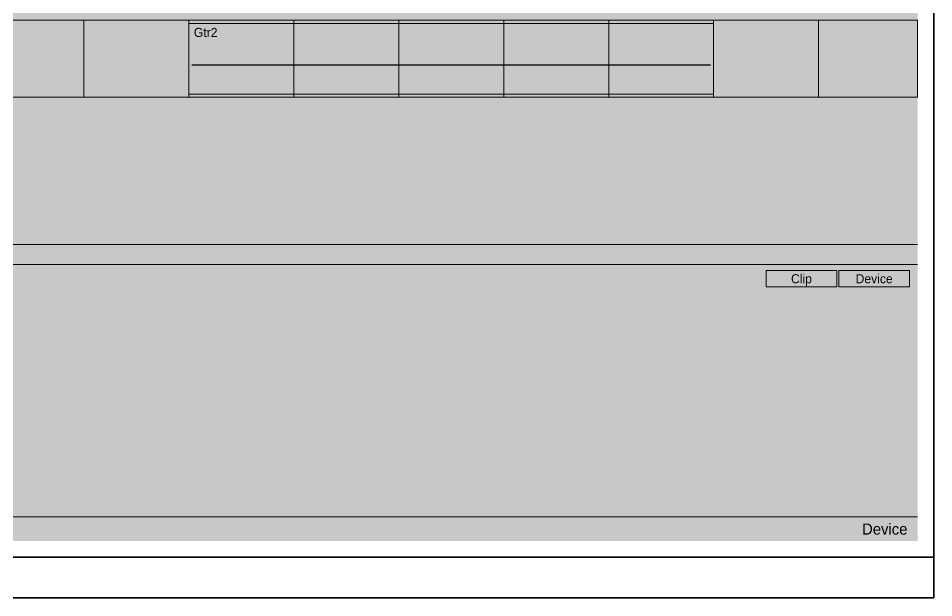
# Model space of a CAD drawing. Extents: x -16 to 3552, y -6016 to 16.
# Drawn here: x 709 to 1616, y -4776 to -4202 of the extents above; entities that cross this region are included whole.
import ezdxf
from ezdxf.enums import TextEntityAlignment as Align

# ---------------------------------------------------------------- set-up
doc = ezdxf.new("R2010")
doc.units = 0
for name, color, linetype, lineweight, true_color in [('FORGE-SHEET', 7, 'Continuous', 35, 0x9aa2a8), ('UI-ACCENT', 7, 'Continuous', 18, 0xe0902f), ('UI-CLIP', 7, 'Continuous', 13, 0x2d3135), ('UI-GHOST', 7, 'Continuous', 9, 0x555c62), ('UI-HAIRLINE', 7, 'Continuous', 9, 0x34383c)]:
    doc.layers.add(name, color=color, linetype=linetype, lineweight=lineweight, true_color=true_color)
for name, color, linetype, true_color in [('UI-PANEL-BG', 7, 'Continuous', 0x232629), ('UI-RAISED', 7, 'Continuous', 0x2d3135), ('UI-SHELL-BG', 7, 'Continuous', 0x1a1c1e), ('UI-TEXT', 7, 'Continuous', 0xd6d9dc), ('UI-TEXT-SEC', 7, 'Continuous', 0x8a9095), ('UI-WAVEFORM', 7, 'Continuous', 0x707b84)]:
    doc.layers.add(name, color=color, linetype=linetype, true_color=true_color)

msp = doc.modelspace()

# ---------------------------------------------------------------- hatches: boundary and pattern name
at = {"layer": 'UI-ACCENT'}
h = msp.add_hatch(color=256, dxfattribs=at)
h.dxf.hatch_style = 1
h.paths.add_polyline_path([(1522, -4452), (1592, -4452), (1592, -4468), (1522, -4468)])
at = {"layer": 'UI-CLIP', "true_color": 0x222528}
h = msp.add_hatch(color=7, dxfattribs=at)
h.dxf.hatch_style = 1
h.paths.add_polyline_path([(150, -4204), (1600, -4204), (1600, -4280), (150, -4280)])
at = {"layer": 'UI-CLIP', "true_color": 0x3d5577}
h = msp.add_hatch(color=7, dxfattribs=at)
h.dxf.hatch_style = 1
h.paths.add_polyline_path([(878, -4207), (1398, -4207), (1398, -4277), (878, -4277)])
at = {"layer": 'UI-PANEL-BG'}
h = msp.add_hatch(color=256, dxfattribs=at)
h.dxf.hatch_style = 1
h.paths.add_polyline_path([(0, -4426), (1600, -4426), (1600, -4446), (0, -4446)])
h = msp.add_hatch(color=256, dxfattribs=at)
h.dxf.hatch_style = 1
h.paths.add_polyline_path([(0, -4446), (1600, -4446), (1600, -4696), (0, -4696)])
h = msp.add_hatch(color=256, dxfattribs=at)
h.dxf.hatch_style = 1
h.paths.add_polyline_path([(0, -4696), (1600, -4696), (1600, -4720), (0, -4720)])
at = {"layer": 'UI-RAISED'}
h = msp.add_hatch(color=256, dxfattribs=at)
h.dxf.hatch_style = 1
h.paths.add_polyline_path([(1450, -4452), (1520, -4452), (1520, -4468), (1450, -4468)])
at = {"layer": 'UI-SHELL-BG'}
h = msp.add_hatch(color=256, dxfattribs=at)
h.dxf.hatch_style = 1
h.paths.add_polyline_path([(0, -3766), (1600, -3766), (1600, -4446), (0, -4446)])
at = {"layer": 'UI-WAVEFORM'}
h = msp.add_hatch(color=256, dxfattribs=at)
h.dxf.hatch_style = 1
h.paths.add_polyline_path([(881, -4239.81), (884.01, -4235.49), (887.01, -4232.6), (890.02, -4232.45), (893.02, -4232.35), (896.03, -4231.26), (899.04, -4231.27), (902.04, -4231.63), (905.05, -4231.69), (908.05, -4231.95), (911.06, -4232.54), (914.06, -4231.61), (917.07, -4230.49), (920.08, -4230.54), (923.08, -4230.77), (926.09, -4231.74), (929.09, -4232.05), (932.1, -4233.02), (935.11, -4232.14), (938.11, -4232.86), (941.12, -4233.33), (944.12, -4232.09), (947.13, -4233.06), (950.13, -4232.29), (953.14, -4232.83), (956.15, -4232.97), (959.15, -4233.48), (962.16, -4234.74), (965.16, -4234.56), (968.17, -4235.43), (971.18, -4235.78), (974.18, -4236.55), (977.19, -4237.2), (980.19, -4237.26), (983.2, -4237.91), (986.2, -4237.97), (989.21, -4237.72), (992.22, -4237.71), (995.22, -4238.43), (998.23, -4239.22), (1001.23, -4239.65), (1004.24, -4240.2), (1007.25, -4240.59), (1010.25, -4240.87), (1013.26, -4241.25), (1016.26, -4241.69), (1019.27, -4241.82), (1022.27, -4241.68), (1025.28, -4241.4), (1028.29, -4241.16), (1031.29, -4240.72), (1034.3, -4240.48), (1037.3, -4239.76), (1040.31, -4239.19), (1043.32, -4238.7), (1046.32, -4238.47), (1049.33, -4237.52), (1052.33, -4237.54), (1055.34, -4237.59), (1058.35, -4237.21), (1061.35, -4236), (1064.36, -4236.42), (1067.36, -4235.43), (1070.37, -4234.43), (1073.37, -4233.89), (1076.38, -4234.2), (1079.39, -4234.23), (1082.39, -4233.21), (1085.4, -4232.89), (1088.4, -4232.37), (1091.41, -4233.42), (1094.42, -4232.82), (1097.42, -4232.09), (1100.43, -4232.86), (1103.43, -4233.23), (1106.44, -4231.72), (1109.44, -4231.59), (1112.45, -4231.87), (1115.46, -4231.75), (1118.46, -4232.26), (1121.47, -4232.5), (1124.47, -4232.98), (1127.48, -4232.38), (1130.49, -4232.78), (1133.49, -4230.9), (1136.5, -4229.8), (1139.5, -4230.27), (1142.51, -4231.9), (1145.51, -4231.35), (1148.52, -4232.32), (1151.53, -4232.26), (1154.53, -4232.93), (1157.54, -4232.35), (1160.54, -4233.23), (1163.55, -4233.21), (1166.56, -4233.39), (1169.56, -4233), (1172.57, -4231.8), (1175.57, -4232.16), (1178.58, -4232), (1181.58, -4232.2), (1184.59, -4232.86), (1187.6, -4234.3), (1190.6, -4235.16), (1193.61, -4235.57), (1196.61, -4235.2), (1199.62, -4235.5), (1202.63, -4234.82), (1205.63, -4235.85), (1208.64, -4236.63), (1211.64, -4236.47), (1214.65, -4236.64), (1217.65, -4237.59), (1220.66, -4237.91), (1223.67, -4238.16), (1226.67, -4238.16), (1229.68, -4238.43), (1232.68, -4238.76), (1235.69, -4239.36), (1238.7, -4239.71), (1241.7, -4240.31), (1244.71, -4240.87), (1247.71, -4241.37), (1250.72, -4241.8), (1253.73, -4241.8), (1256.73, -4241.56), (1259.74, -4241.09), (1262.74, -4240.74), (1265.75, -4240.5), (1268.75, -4239.93), (1271.76, -4239.23), (1274.77, -4239.28), (1277.77, -4238.38), (1280.78, -4238.24), (1283.78, -4238.34), (1286.79, -4237.72), (1289.8, -4236.84), (1292.8, -4236.61), (1295.81, -4236.65), (1298.81, -4235.69), (1301.82, -4236.17), (1304.82, -4235.24), (1307.83, -4235.18), (1310.84, -4234.51), (1313.84, -4234.23), (1316.85, -4234.43), (1319.85, -4234.57), (1322.86, -4233.14), (1325.87, -4233.12), (1328.87, -4233.42), (1331.88, -4232.72), (1334.88, -4231.82), (1337.89, -4233), (1340.89, -4232.57), (1343.9, -4233.08), (1346.91, -4231.65), (1349.91, -4232.8), (1352.92, -4231.22), (1355.92, -4231.12), (1358.93, -4231.16), (1361.94, -4231.1), (1364.94, -4231.77), (1367.95, -4231.62), (1370.95, -4232.33), (1373.96, -4232.18), (1376.96, -4231.48), (1379.97, -4231.12), (1382.98, -4231.75), (1385.98, -4231.34), (1388.99, -4230.74), (1391.99, -4230.55), (1395, -4232.53), (1395, -4263.47), (1391.99, -4265.45), (1388.99, -4265.26), (1385.98, -4264.66), (1382.98, -4264.25), (1379.97, -4264.88), (1376.96, -4264.52), (1373.96, -4263.82), (1370.95, -4263.67), (1367.95, -4264.38), (1364.94, -4264.23), (1361.94, -4264.9), (1358.93, -4264.84), (1355.92, -4264.88), (1352.92, -4264.78), (1349.91, -4263.2), (1346.91, -4264.35), (1343.9, -4262.92), (1340.89, -4263.43), (1337.89, -4263), (1334.88, -4264.18), (1331.88, -4263.28), (1328.87, -4262.58), (1325.87, -4262.88), (1322.86, -4262.86), (1319.85, -4261.43), (1316.85, -4261.57), (1313.84, -4261.77), (1310.84, -4261.49), (1307.83, -4260.82), (1304.82, -4260.76), (1301.82, -4259.83), (1298.81, -4260.31), (1295.81, -4259.35), (1292.8, -4259.39), (1289.8, -4259.16), (1286.79, -4258.28), (1283.78, -4257.66), (1280.78, -4257.76), (1277.77, -4257.62), (1274.77, -4256.72), (1271.76, -4256.77), (1268.75, -4256.07), (1265.75, -4255.5), (1262.74, -4255.26), (1259.74, -4254.91), (1256.73, -4254.44), (1253.73, -4254.2), (1250.72, -4254.2), (1247.71, -4254.63), (1244.71, -4255.13), (1241.7, -4255.69), (1238.7, -4256.29), (1235.69, -4256.64), (1232.68, -4257.24), (1229.68, -4257.57), (1226.67, -4257.84), (1223.67, -4257.84), (1220.66, -4258.09), (1217.65, -4258.41), (1214.65, -4259.36), (1211.64, -4259.53), (1208.64, -4259.37), (1205.63, -4260.15), (1202.63, -4261.18), (1199.62, -4260.5), (1196.61, -4260.8), (1193.61, -4260.43), (1190.6, -4260.84), (1187.6, -4261.7), (1184.59, -4263.14), (1181.58, -4263.8), (1178.58, -4264), (1175.57, -4263.84), (1172.57, -4264.2), (1169.56, -4263), (1166.56, -4262.61), (1163.55, -4262.79), (1160.54, -4262.77), (1157.54, -4263.65), (1154.53, -4263.07), (1151.53, -4263.74), (1148.52, -4263.68), (1145.51, -4264.65), (1142.51, -4264.1), (1139.5, -4265.73), (1136.5, -4266.2), (1133.49, -4265.1), (1130.49, -4263.22), (1127.48, -4263.62), (1124.47, -4263.02), (1121.47, -4263.5), (1118.46, -4263.74), (1115.46, -4264.25), (1112.45, -4264.13), (1109.44, -4264.41), (1106.44, -4264.28), (1103.43, -4262.77), (1100.43, -4263.14), (1097.42, -4263.91), (1094.42, -4263.18), (1091.41, -4262.58), (1088.4, -4263.63), (1085.4, -4263.11), (1082.39, -4262.79), (1079.39, -4261.77), (1076.38, -4261.8), (1073.37, -4262.11), (1070.37, -4261.57), (1067.36, -4260.57), (1064.36, -4259.58), (1061.35, -4260), (1058.35, -4258.79), (1055.34, -4258.41), (1052.33, -4258.46), (1049.33, -4258.48), (1046.32, -4257.53), (1043.32, -4257.3), (1040.31, -4256.81), (1037.3, -4256.24), (1034.3, -4255.52), (1031.29, -4255.28), (1028.29, -4254.84), (1025.28, -4254.6), (1022.27, -4254.32), (1019.27, -4254.18), (1016.26, -4254.31), (1013.26, -4254.75), (1010.25, -4255.13), (1007.25, -4255.41), (1004.24, -4255.8), (1001.23, -4256.35), (998.23, -4256.78), (995.22, -4257.57), (992.22, -4258.29), (989.21, -4258.28), (986.2, -4258.03), (983.2, -4258.09), (980.19, -4258.74), (977.19, -4258.8), (974.18, -4259.45), (971.18, -4260.22), (968.17, -4260.57), (965.16, -4261.44), (962.16, -4261.26), (959.15, -4262.52), (956.15, -4263.03), (953.14, -4263.17), (950.13, -4263.71), (947.13, -4262.94), (944.12, -4263.91), (941.12, -4262.67), (938.11, -4263.14), (935.11, -4263.86), (932.1, -4262.98), (929.09, -4263.95), (926.09, -4264.26), (923.08, -4265.23), (920.08, -4265.46), (917.07, -4265.51), (914.06, -4264.39), (911.06, -4263.46), (908.05, -4264.05), (905.05, -4264.31), (902.04, -4264.37), (899.04, -4264.73), (896.03, -4264.74), (893.02, -4263.65), (890.02, -4263.55), (887.01, -4263.4), (884.01, -4260.51), (881, -4256.19)])

# ---------------------------------------------------------------- linework, layer by layer
at = {"layer": 'FORGE-SHEET'}
msp.add_line((-16, -4736), (1616, -4736), dxfattribs=at)
msp.add_lwpolyline([(-16, -3704), (1616, -3704), (1616, -4776), (-16, -4776)], close=True, dxfattribs=at)
at = {"layer": 'UI-GHOST'}
for p, q in [((774, -4204), (774, -4280)), ((878, -4204), (878, -4280)), ((982, -4204), (982, -4280)), ((1086, -4204), (1086, -4280)), ((1190, -4204), (1190, -4280)), ((1294, -4204), (1294, -4280)), ((1398, -4204), (1398, -4280)), ((1502, -4204), (1502, -4280))]:
    msp.add_line(p, q, dxfattribs=at)
at = {"layer": 'UI-HAIRLINE'}
for p, q in [((0, -4426), (1600, -4426)), ((0, -4446), (1600, -4446)), ((0, -4696), (1600, -4696))]:
    msp.add_line(p, q, dxfattribs=at)
at = {"layer": 'UI-HAIRLINE', "true_color": 0x141618}
msp.add_lwpolyline([(150, -4204), (1600, -4204), (1600, -4280), (150, -4280)], close=True, dxfattribs=at)
at = {"layer": 'UI-HAIRLINE', "true_color": 0x101010}
msp.add_lwpolyline([(878, -4207), (1398, -4207), (1398, -4277), (878, -4277)], close=True, dxfattribs=at)
at = {"layer": 'UI-HAIRLINE'}
for points in [[(1450, -4452), (1520, -4452), (1520, -4468), (1450, -4468)], [(1522, -4452), (1592, -4452), (1592, -4468), (1522, -4468)]]:
    msp.add_lwpolyline(points, close=True, dxfattribs=at)
at = {"layer": 'UI-WAVEFORM'}
msp.add_line((881, -4248), (1395, -4248), dxfattribs=at)

# ---------------------------------------------------------------- texts
at = {"layer": 'UI-TEXT'}
msp.add_text('Gtr2', height=9, dxfattribs=at).set_placement((883, -4216), align=Align.MIDDLE_LEFT)
msp.add_text('Clip', height=9, dxfattribs=at).set_placement((1485, -4460), align=Align.MIDDLE_CENTER)
at = {"layer": 'UI-TEXT', "true_color": 0x241600}
msp.add_text('Device', height=9, dxfattribs=at).set_placement((1557, -4460), align=Align.MIDDLE_CENTER)
at = {"layer": 'UI-TEXT-SEC'}
msp.add_text('Device', height=11, dxfattribs=at).set_placement((1590, -4708), align=Align.MIDDLE_RIGHT)

doc.saveas('drawing.dxf')
